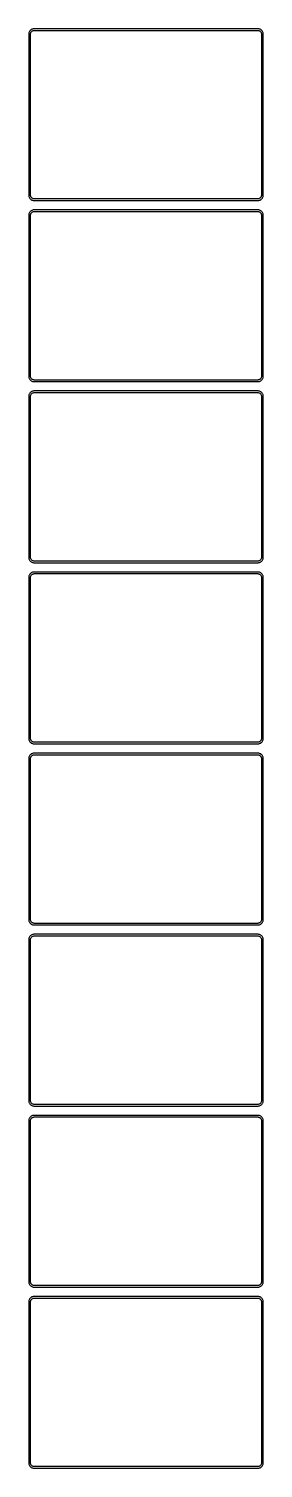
# Model space of a CAD drawing. Header units: metres. Extents: x -112 to 112, y 2528 to 5128.
# Drawn here: x -112 to 112, y 3746 to 5128 of the extents above; entities that cross this region are included whole.
import ezdxf

# ---------------------------------------------------------------- set-up
doc = ezdxf.new("R2010")
doc.units = ezdxf.units.M

msp = doc.modelspace()

# ---------------------------------------------------------------- linework, layer by layer
for p, q in [((-112.461, 5124.13), (-112.5, 5123.5)), ((-112.5, 5123.5), (-112.5, 4968.5)), ((-112.343, 5124.74), (-112.461, 5124.13)), ((-112.149, 5125.34), (-112.343, 5124.74)), ((-111.882, 5125.91), (-112.149, 5125.34)), ((-111.545, 5126.44), (-111.882, 5125.91)), ((-111.145, 5126.92), (-111.545, 5126.44)), ((-110.687, 5127.35), (-111.145, 5126.92)), ((-111, 5123), (-110.968, 5123.5)), ((-111, 4969), (-111, 5123)), ((-110.968, 5123.5), (-110.874, 5123.99)), ((-110.874, 5123.99), (-110.719, 5124.47)), ((-110.719, 5124.47), (-110.505, 5124.93)), ((-110.179, 5127.72), (-110.687, 5127.35)), ((-110.505, 5124.93), (-110.236, 5125.35)), ((-110.236, 5125.35), (-109.916, 5125.74)), ((-109.629, 5128.02), (-110.179, 5127.72)), ((-109.916, 5125.74), (-109.55, 5126.08)), ((-109.045, 5128.26), (-109.629, 5128.02)), ((-109.55, 5126.08), (-109.143, 5126.38)), ((-109.143, 5126.38), (-108.703, 5126.62)), ((-108.437, 5128.41), (-109.045, 5128.26)), ((-108.703, 5126.62), (-108.236, 5126.8)), ((-107.814, 5128.49), (-108.437, 5128.41)), ((-108.236, 5126.8), (-107.75, 5126.93)), ((107.814, 5128.49), (-107.814, 5128.49)), ((-107.75, 5126.93), (-107.251, 5126.99)), ((-107.251, 5126.99), (107.251, 5126.99)), ((107.251, 5126.99), (107.75, 5126.93)), ((107.75, 5126.93), (108.236, 5126.8)), ((108.437, 5128.41), (107.814, 5128.49)), ((108.236, 5126.8), (108.703, 5126.62)), ((109.045, 5128.26), (108.437, 5128.41)), ((108.703, 5126.62), (109.143, 5126.38)), ((109.629, 5128.02), (109.045, 5128.26)), ((109.143, 5126.38), (109.55, 5126.08)), ((109.55, 5126.08), (109.916, 5125.74)), ((110.179, 5127.72), (109.629, 5128.02)), ((109.916, 5125.74), (110.236, 5125.35)), ((110.687, 5127.35), (110.179, 5127.72)), ((110.236, 5125.35), (110.505, 5124.93)), ((110.505, 5124.93), (110.719, 5124.47)), ((111.145, 5126.92), (110.687, 5127.35)), ((110.719, 5124.47), (110.874, 5123.99)), ((110.874, 5123.99), (110.968, 5123.5)), ((110.968, 5123.5), (111, 5123)), ((111, 5123), (111, 4969)), ((111.545, 5126.44), (111.145, 5126.92)), ((111.882, 5125.91), (111.545, 5126.44)), ((112.149, 5125.34), (111.882, 5125.91)), ((112.343, 5124.74), (112.149, 5125.34)), ((112.461, 5124.13), (112.343, 5124.74)), ((112.5, 5123.5), (112.461, 5124.13)), ((112.5, 4968.5), (112.5, 5123.5)), ((-112.5, 4968.5), (-112.461, 4967.87)), ((-112.461, 4967.87), (-112.343, 4967.26)), ((-112.343, 4967.26), (-112.149, 4966.66)), ((-112.149, 4966.66), (-111.882, 4966.09)), ((-111.882, 4966.09), (-111.545, 4965.56)), ((-111.545, 4965.56), (-111.145, 4965.08)), ((-111.145, 4965.08), (-110.687, 4964.65)), ((-110.968, 4968.5), (-111, 4969)), ((-110.874, 4968.01), (-110.968, 4968.5)), ((-110.719, 4967.53), (-110.874, 4968.01)), ((-110.505, 4967.07), (-110.719, 4967.53)), ((-110.236, 4966.65), (-110.505, 4967.07)), ((-109.916, 4966.26), (-110.236, 4966.65)), ((-109.55, 4965.92), (-109.916, 4966.26)), ((-109.143, 4965.62), (-109.55, 4965.92)), ((-108.703, 4965.38), (-109.143, 4965.62)), ((-108.236, 4965.2), (-108.703, 4965.38)), ((-107.75, 4965.07), (-108.236, 4965.2)), ((-107.251, 4965.01), (-107.75, 4965.07)), ((107.251, 4965.01), (-107.251, 4965.01)), ((107.75, 4965.07), (107.251, 4965.01)), ((108.236, 4965.2), (107.75, 4965.07)), ((108.703, 4965.38), (108.236, 4965.2)), ((109.143, 4965.62), (108.703, 4965.38)), ((109.55, 4965.92), (109.143, 4965.62)), ((109.916, 4966.26), (109.55, 4965.92)), ((110.236, 4966.65), (109.916, 4966.26)), ((110.505, 4967.07), (110.236, 4966.65)), ((110.719, 4967.53), (110.505, 4967.07)), ((110.687, 4964.65), (111.145, 4965.08)), ((110.874, 4968.01), (110.719, 4967.53)), ((110.968, 4968.5), (110.874, 4968.01)), ((111, 4969), (110.968, 4968.5)), ((111.145, 4965.08), (111.545, 4965.56)), ((111.545, 4965.56), (111.882, 4966.09)), ((111.882, 4966.09), (112.149, 4966.66)), ((112.149, 4966.66), (112.343, 4967.26)), ((112.343, 4967.26), (112.461, 4967.87)), ((112.461, 4967.87), (112.5, 4968.5)), ((-112.149, 4951.34), (-112.343, 4950.74)), ((-111.882, 4951.91), (-112.149, 4951.34)), ((-111.545, 4952.44), (-111.882, 4951.91)), ((-111.145, 4952.92), (-111.545, 4952.44)), ((-110.687, 4953.35), (-111.145, 4952.92)), ((-110.687, 4964.65), (-110.179, 4964.28)), ((-110.179, 4953.72), (-110.687, 4953.35)), ((-110.505, 4950.93), (-110.236, 4951.35)), ((-110.236, 4951.35), (-109.916, 4951.74)), ((-110.179, 4964.28), (-109.629, 4963.98)), ((-109.629, 4954.02), (-110.179, 4953.72)), ((-109.916, 4951.74), (-109.55, 4952.08)), ((-109.629, 4963.98), (-109.045, 4963.74)), ((-109.045, 4954.26), (-109.629, 4954.02)), ((-109.55, 4952.08), (-109.143, 4952.38)), ((-109.143, 4952.38), (-108.703, 4952.62)), ((-109.045, 4963.74), (-108.437, 4963.59)), ((-108.437, 4954.41), (-109.045, 4954.26)), ((-108.703, 4952.62), (-108.236, 4952.8)), ((-108.437, 4963.59), (-107.814, 4963.51)), ((-107.814, 4954.49), (-108.437, 4954.41)), ((-108.236, 4952.8), (-107.75, 4952.93)), ((-107.814, 4963.51), (107.814, 4963.51)), ((107.814, 4954.49), (-107.814, 4954.49)), ((-107.75, 4952.93), (-107.251, 4952.99)), ((-107.251, 4952.99), (107.251, 4952.99)), ((107.251, 4952.99), (107.75, 4952.93)), ((107.75, 4952.93), (108.236, 4952.8)), ((107.814, 4963.51), (108.437, 4963.59)), ((108.437, 4954.41), (107.814, 4954.49)), ((108.236, 4952.8), (108.703, 4952.62)), ((108.437, 4963.59), (109.045, 4963.74)), ((109.045, 4954.26), (108.437, 4954.41)), ((108.703, 4952.62), (109.143, 4952.38)), ((109.045, 4963.74), (109.629, 4963.98)), ((109.629, 4954.02), (109.045, 4954.26)), ((109.143, 4952.38), (109.55, 4952.08)), ((109.55, 4952.08), (109.916, 4951.74)), ((109.629, 4963.98), (110.179, 4964.28)), ((110.179, 4953.72), (109.629, 4954.02)), ((109.916, 4951.74), (110.236, 4951.35)), ((110.179, 4964.28), (110.687, 4964.65)), ((110.687, 4953.35), (110.179, 4953.72)), ((110.236, 4951.35), (110.505, 4950.93)), ((111.145, 4952.92), (110.687, 4953.35)), ((111.545, 4952.44), (111.145, 4952.92)), ((111.882, 4951.91), (111.545, 4952.44)), ((112.149, 4951.34), (111.882, 4951.91)), ((112.343, 4950.74), (112.149, 4951.34)), ((-112.461, 4950.13), (-112.5, 4949.5)), ((-112.5, 4949.5), (-112.5, 4794.5)), ((-112.343, 4950.74), (-112.461, 4950.13)), ((-111, 4949), (-110.968, 4949.5)), ((-111, 4795), (-111, 4949)), ((-110.968, 4949.5), (-110.874, 4949.99)), ((-110.874, 4949.99), (-110.719, 4950.47)), ((-110.719, 4950.47), (-110.505, 4950.93)), ((110.505, 4950.93), (110.719, 4950.47)), ((110.719, 4950.47), (110.874, 4949.99)), ((110.874, 4949.99), (110.968, 4949.5)), ((110.968, 4949.5), (111, 4949)), ((111, 4949), (111, 4795)), ((112.461, 4950.13), (112.343, 4950.74)), ((112.5, 4949.5), (112.461, 4950.13)), ((112.5, 4794.5), (112.5, 4949.5)), ((-112.5, 4794.5), (-112.461, 4793.87)), ((-112.461, 4793.87), (-112.343, 4793.26)), ((-112.343, 4793.26), (-112.149, 4792.66)), ((-112.149, 4792.66), (-111.882, 4792.09)), ((-111.882, 4792.09), (-111.545, 4791.56)), ((-111.545, 4791.56), (-111.145, 4791.08)), ((-111.145, 4791.08), (-110.687, 4790.65)), ((-110.968, 4794.5), (-111, 4795)), ((-110.874, 4794.01), (-110.968, 4794.5)), ((-110.719, 4793.53), (-110.874, 4794.01)), ((-110.505, 4793.07), (-110.719, 4793.53)), ((-110.687, 4790.65), (-110.179, 4790.28)), ((-110.236, 4792.65), (-110.505, 4793.07)), ((-109.916, 4792.26), (-110.236, 4792.65)), ((-110.179, 4790.28), (-109.629, 4789.98)), ((-109.55, 4791.92), (-109.916, 4792.26)), ((-109.629, 4789.98), (-109.045, 4789.74)), ((-109.143, 4791.62), (-109.55, 4791.92)), ((-108.703, 4791.38), (-109.143, 4791.62)), ((-109.045, 4789.74), (-108.437, 4789.59)), ((-108.236, 4791.2), (-108.703, 4791.38)), ((-108.437, 4789.59), (-107.814, 4789.51)), ((-107.75, 4791.07), (-108.236, 4791.2)), ((-107.814, 4789.51), (107.814, 4789.51)), ((-107.251, 4791.01), (-107.75, 4791.07)), ((107.251, 4791.01), (-107.251, 4791.01)), ((107.75, 4791.07), (107.251, 4791.01)), ((108.236, 4791.2), (107.75, 4791.07)), ((107.814, 4789.51), (108.437, 4789.59)), ((108.703, 4791.38), (108.236, 4791.2)), ((108.437, 4789.59), (109.045, 4789.74)), ((109.143, 4791.62), (108.703, 4791.38)), ((109.045, 4789.74), (109.629, 4789.98)), ((109.55, 4791.92), (109.143, 4791.62)), ((109.916, 4792.26), (109.55, 4791.92)), ((109.629, 4789.98), (110.179, 4790.28)), ((110.236, 4792.65), (109.916, 4792.26)), ((110.179, 4790.28), (110.687, 4790.65)), ((110.505, 4793.07), (110.236, 4792.65)), ((110.719, 4793.53), (110.505, 4793.07)), ((110.687, 4790.65), (111.145, 4791.08)), ((110.874, 4794.01), (110.719, 4793.53)), ((110.968, 4794.5), (110.874, 4794.01)), ((111, 4795), (110.968, 4794.5)), ((111.145, 4791.08), (111.545, 4791.56)), ((111.545, 4791.56), (111.882, 4792.09)), ((111.882, 4792.09), (112.149, 4792.66)), ((112.149, 4792.66), (112.343, 4793.26)), ((112.343, 4793.26), (112.461, 4793.87)), ((112.461, 4793.87), (112.5, 4794.5)), ((-112.461, 4776.13), (-112.5, 4775.5)), ((-112.5, 4775.5), (-112.5, 4620.5)), ((-112.343, 4776.74), (-112.461, 4776.13)), ((-112.149, 4777.34), (-112.343, 4776.74)), ((-111.882, 4777.91), (-112.149, 4777.34)), ((-111.545, 4778.44), (-111.882, 4777.91)), ((-111.145, 4778.92), (-111.545, 4778.44)), ((-110.687, 4779.35), (-111.145, 4778.92)), ((-111, 4775), (-110.968, 4775.5)), ((-111, 4621), (-111, 4775)), ((-110.968, 4775.5), (-110.874, 4775.99)), ((-110.874, 4775.99), (-110.719, 4776.47)), ((-110.719, 4776.47), (-110.505, 4776.93)), ((-110.179, 4779.72), (-110.687, 4779.35)), ((-110.505, 4776.93), (-110.236, 4777.35)), ((-110.236, 4777.35), (-109.916, 4777.74)), ((-109.629, 4780.02), (-110.179, 4779.72)), ((-109.916, 4777.74), (-109.55, 4778.08)), ((-109.045, 4780.26), (-109.629, 4780.02)), ((-109.55, 4778.08), (-109.143, 4778.38)), ((-109.143, 4778.38), (-108.703, 4778.62)), ((-108.437, 4780.41), (-109.045, 4780.26)), ((-108.703, 4778.62), (-108.236, 4778.8)), ((-107.814, 4780.49), (-108.437, 4780.41)), ((-108.236, 4778.8), (-107.75, 4778.93)), ((107.814, 4780.49), (-107.814, 4780.49)), ((-107.75, 4778.93), (-107.251, 4778.99)), ((-107.251, 4778.99), (107.251, 4778.99)), ((107.251, 4778.99), (107.75, 4778.93)), ((107.75, 4778.93), (108.236, 4778.8)), ((108.437, 4780.41), (107.814, 4780.49)), ((108.236, 4778.8), (108.703, 4778.62)), ((109.045, 4780.26), (108.437, 4780.41)), ((108.703, 4778.62), (109.143, 4778.38)), ((109.629, 4780.02), (109.045, 4780.26)), ((109.143, 4778.38), (109.55, 4778.08)), ((109.55, 4778.08), (109.916, 4777.74)), ((110.179, 4779.72), (109.629, 4780.02)), ((109.916, 4777.74), (110.236, 4777.35)), ((110.687, 4779.35), (110.179, 4779.72)), ((110.236, 4777.35), (110.505, 4776.93)), ((110.505, 4776.93), (110.719, 4776.47)), ((111.145, 4778.92), (110.687, 4779.35)), ((110.719, 4776.47), (110.874, 4775.99)), ((110.874, 4775.99), (110.968, 4775.5)), ((110.968, 4775.5), (111, 4775)), ((111, 4775), (111, 4621)), ((111.545, 4778.44), (111.145, 4778.92)), ((111.882, 4777.91), (111.545, 4778.44)), ((112.149, 4777.34), (111.882, 4777.91)), ((112.343, 4776.74), (112.149, 4777.34)), ((112.461, 4776.13), (112.343, 4776.74)), ((112.5, 4775.5), (112.461, 4776.13)), ((112.5, 4620.5), (112.5, 4775.5)), ((-112.5, 4620.5), (-112.461, 4619.87)), ((-112.461, 4619.87), (-112.343, 4619.26)), ((-112.343, 4619.26), (-112.149, 4618.66)), ((-110.968, 4620.5), (-111, 4621)), ((-110.874, 4620.01), (-110.968, 4620.5)), ((-110.719, 4619.53), (-110.874, 4620.01)), ((-110.505, 4619.07), (-110.719, 4619.53)), ((110.719, 4619.53), (110.505, 4619.07)), ((110.874, 4620.01), (110.719, 4619.53)), ((110.968, 4620.5), (110.874, 4620.01)), ((111, 4621), (110.968, 4620.5)), ((112.149, 4618.66), (112.343, 4619.26)), ((112.343, 4619.26), (112.461, 4619.87)), ((112.461, 4619.87), (112.5, 4620.5)), ((-112.149, 4618.66), (-111.882, 4618.09)), ((-111.882, 4618.09), (-111.545, 4617.56)), ((-111.545, 4617.56), (-111.145, 4617.08)), ((-111.145, 4617.08), (-110.687, 4616.65)), ((-110.687, 4605.35), (-111.145, 4604.92)), ((-110.687, 4616.65), (-110.179, 4616.28)), ((-110.179, 4605.72), (-110.687, 4605.35)), ((-110.236, 4618.65), (-110.505, 4619.07)), ((-109.916, 4618.26), (-110.236, 4618.65)), ((-110.179, 4616.28), (-109.629, 4615.98)), ((-109.629, 4606.02), (-110.179, 4605.72)), ((-109.55, 4617.92), (-109.916, 4618.26)), ((-109.629, 4615.98), (-109.045, 4615.74)), ((-109.045, 4606.26), (-109.629, 4606.02)), ((-109.143, 4617.62), (-109.55, 4617.92)), ((-108.703, 4617.38), (-109.143, 4617.62)), ((-109.045, 4615.74), (-108.437, 4615.59)), ((-108.437, 4606.41), (-109.045, 4606.26)), ((-108.236, 4617.2), (-108.703, 4617.38)), ((-108.437, 4615.59), (-107.814, 4615.51)), ((-107.814, 4606.49), (-108.437, 4606.41)), ((-107.75, 4617.07), (-108.236, 4617.2)), ((-107.814, 4615.51), (107.814, 4615.51)), ((107.814, 4606.49), (-107.814, 4606.49)), ((-107.251, 4617.01), (-107.75, 4617.07)), ((107.251, 4617.01), (-107.251, 4617.01)), ((107.75, 4617.07), (107.251, 4617.01)), ((108.236, 4617.2), (107.75, 4617.07)), ((107.814, 4615.51), (108.437, 4615.59)), ((108.437, 4606.41), (107.814, 4606.49)), ((108.703, 4617.38), (108.236, 4617.2)), ((108.437, 4615.59), (109.045, 4615.74)), ((109.045, 4606.26), (108.437, 4606.41)), ((109.143, 4617.62), (108.703, 4617.38)), ((109.045, 4615.74), (109.629, 4615.98)), ((109.629, 4606.02), (109.045, 4606.26)), ((109.55, 4617.92), (109.143, 4617.62)), ((109.916, 4618.26), (109.55, 4617.92)), ((109.629, 4615.98), (110.179, 4616.28)), ((110.179, 4605.72), (109.629, 4606.02)), ((110.236, 4618.65), (109.916, 4618.26)), ((110.179, 4616.28), (110.687, 4616.65)), ((110.687, 4605.35), (110.179, 4605.72)), ((110.505, 4619.07), (110.236, 4618.65)), ((110.687, 4616.65), (111.145, 4617.08)), ((111.145, 4604.92), (110.687, 4605.35)), ((111.145, 4617.08), (111.545, 4617.56)), ((111.545, 4617.56), (111.882, 4618.09)), ((111.882, 4618.09), (112.149, 4618.66)), ((-112.461, 4602.13), (-112.5, 4601.5)), ((-112.5, 4601.5), (-112.5, 4446.5)), ((-112.343, 4602.74), (-112.461, 4602.13)), ((-112.149, 4603.34), (-112.343, 4602.74)), ((-111.882, 4603.91), (-112.149, 4603.34)), ((-111.545, 4604.44), (-111.882, 4603.91)), ((-111.145, 4604.92), (-111.545, 4604.44)), ((-111, 4601), (-110.968, 4601.5)), ((-111, 4447), (-111, 4601)), ((-110.968, 4601.5), (-110.874, 4601.99)), ((-110.874, 4601.99), (-110.719, 4602.47)), ((-110.719, 4602.47), (-110.505, 4602.93)), ((-110.505, 4602.93), (-110.236, 4603.35)), ((-110.236, 4603.35), (-109.916, 4603.74)), ((-109.916, 4603.74), (-109.55, 4604.08)), ((-109.55, 4604.08), (-109.143, 4604.38)), ((-109.143, 4604.38), (-108.703, 4604.62)), ((-108.703, 4604.62), (-108.236, 4604.8)), ((-108.236, 4604.8), (-107.75, 4604.93)), ((-107.75, 4604.93), (-107.251, 4604.99)), ((-107.251, 4604.99), (107.251, 4604.99)), ((107.251, 4604.99), (107.75, 4604.93)), ((107.75, 4604.93), (108.236, 4604.8)), ((108.236, 4604.8), (108.703, 4604.62)), ((108.703, 4604.62), (109.143, 4604.38)), ((109.143, 4604.38), (109.55, 4604.08)), ((109.55, 4604.08), (109.916, 4603.74)), ((109.916, 4603.74), (110.236, 4603.35)), ((110.236, 4603.35), (110.505, 4602.93)), ((110.505, 4602.93), (110.719, 4602.47)), ((110.719, 4602.47), (110.874, 4601.99)), ((110.874, 4601.99), (110.968, 4601.5)), ((110.968, 4601.5), (111, 4601)), ((111, 4601), (111, 4447)), ((111.545, 4604.44), (111.145, 4604.92)), ((111.882, 4603.91), (111.545, 4604.44)), ((112.149, 4603.34), (111.882, 4603.91)), ((112.343, 4602.74), (112.149, 4603.34)), ((112.461, 4602.13), (112.343, 4602.74)), ((112.5, 4601.5), (112.461, 4602.13)), ((112.5, 4446.5), (112.5, 4601.5)), ((-112.5, 4446.5), (-112.461, 4445.87)), ((-112.461, 4445.87), (-112.343, 4445.26)), ((-112.343, 4445.26), (-112.149, 4444.66)), ((-112.149, 4444.66), (-111.882, 4444.09)), ((-111.882, 4444.09), (-111.545, 4443.56)), ((-111.545, 4443.56), (-111.145, 4443.08)), ((-111.145, 4443.08), (-110.687, 4442.65)), ((-110.968, 4446.5), (-111, 4447)), ((-110.874, 4446.01), (-110.968, 4446.5)), ((-110.719, 4445.53), (-110.874, 4446.01)), ((-110.505, 4445.07), (-110.719, 4445.53)), ((-110.687, 4442.65), (-110.179, 4442.28)), ((-110.236, 4444.65), (-110.505, 4445.07)), ((-109.916, 4444.26), (-110.236, 4444.65)), ((-110.179, 4442.28), (-109.629, 4441.98)), ((-109.55, 4443.92), (-109.916, 4444.26)), ((-109.629, 4441.98), (-109.045, 4441.74)), ((-109.143, 4443.62), (-109.55, 4443.92)), ((-108.703, 4443.38), (-109.143, 4443.62)), ((-109.045, 4441.74), (-108.437, 4441.59)), ((-108.236, 4443.2), (-108.703, 4443.38)), ((-108.437, 4441.59), (-107.814, 4441.51)), ((-107.75, 4443.07), (-108.236, 4443.2)), ((-107.814, 4441.51), (107.814, 4441.51)), ((-107.251, 4443.01), (-107.75, 4443.07)), ((107.251, 4443.01), (-107.251, 4443.01)), ((107.75, 4443.07), (107.251, 4443.01)), ((108.236, 4443.2), (107.75, 4443.07)), ((107.814, 4441.51), (108.437, 4441.59)), ((108.703, 4443.38), (108.236, 4443.2)), ((108.437, 4441.59), (109.045, 4441.74)), ((109.143, 4443.62), (108.703, 4443.38)), ((109.045, 4441.74), (109.629, 4441.98)), ((109.55, 4443.92), (109.143, 4443.62)), ((109.916, 4444.26), (109.55, 4443.92)), ((109.629, 4441.98), (110.179, 4442.28)), ((110.236, 4444.65), (109.916, 4444.26)), ((110.179, 4442.28), (110.687, 4442.65)), ((110.505, 4445.07), (110.236, 4444.65)), ((110.719, 4445.53), (110.505, 4445.07)), ((110.687, 4442.65), (111.145, 4443.08)), ((110.874, 4446.01), (110.719, 4445.53)), ((110.968, 4446.5), (110.874, 4446.01)), ((111, 4447), (110.968, 4446.5)), ((111.145, 4443.08), (111.545, 4443.56)), ((111.545, 4443.56), (111.882, 4444.09)), ((111.882, 4444.09), (112.149, 4444.66)), ((112.149, 4444.66), (112.343, 4445.26)), ((112.343, 4445.26), (112.461, 4445.87)), ((112.461, 4445.87), (112.5, 4446.5)), ((-112.461, 4428.13), (-112.5, 4427.5)), ((-112.5, 4427.5), (-112.5, 4272.5)), ((-112.343, 4428.74), (-112.461, 4428.13)), ((-112.149, 4429.34), (-112.343, 4428.74)), ((-111.882, 4429.91), (-112.149, 4429.34)), ((-111.545, 4430.44), (-111.882, 4429.91)), ((-111.145, 4430.92), (-111.545, 4430.44)), ((-110.687, 4431.35), (-111.145, 4430.92)), ((-111, 4427), (-110.968, 4427.5)), ((-111, 4273), (-111, 4427)), ((-110.968, 4427.5), (-110.874, 4427.99)), ((-110.874, 4427.99), (-110.719, 4428.47)), ((-110.719, 4428.47), (-110.505, 4428.93)), ((-110.179, 4431.72), (-110.687, 4431.35)), ((-110.505, 4428.93), (-110.236, 4429.35)), ((-110.236, 4429.35), (-109.916, 4429.74)), ((-109.629, 4432.02), (-110.179, 4431.72)), ((-109.916, 4429.74), (-109.55, 4430.08)), ((-109.045, 4432.26), (-109.629, 4432.02)), ((-109.55, 4430.08), (-109.143, 4430.38)), ((-109.143, 4430.38), (-108.703, 4430.62)), ((-108.437, 4432.41), (-109.045, 4432.26)), ((-108.703, 4430.62), (-108.236, 4430.8)), ((-107.814, 4432.49), (-108.437, 4432.41)), ((-108.236, 4430.8), (-107.75, 4430.93)), ((107.814, 4432.49), (-107.814, 4432.49)), ((-107.75, 4430.93), (-107.251, 4430.99)), ((-107.251, 4430.99), (107.251, 4430.99)), ((107.251, 4430.99), (107.75, 4430.93)), ((107.75, 4430.93), (108.236, 4430.8)), ((108.437, 4432.41), (107.814, 4432.49)), ((108.236, 4430.8), (108.703, 4430.62)), ((109.045, 4432.26), (108.437, 4432.41)), ((108.703, 4430.62), (109.143, 4430.38)), ((109.629, 4432.02), (109.045, 4432.26)), ((109.143, 4430.38), (109.55, 4430.08)), ((109.55, 4430.08), (109.916, 4429.74)), ((110.179, 4431.72), (109.629, 4432.02)), ((109.916, 4429.74), (110.236, 4429.35)), ((110.687, 4431.35), (110.179, 4431.72)), ((110.236, 4429.35), (110.505, 4428.93)), ((110.505, 4428.93), (110.719, 4428.47)), ((111.145, 4430.92), (110.687, 4431.35)), ((110.719, 4428.47), (110.874, 4427.99)), ((110.874, 4427.99), (110.968, 4427.5)), ((110.968, 4427.5), (111, 4427)), ((111, 4427), (111, 4273)), ((111.545, 4430.44), (111.145, 4430.92)), ((111.882, 4429.91), (111.545, 4430.44)), ((112.149, 4429.34), (111.882, 4429.91)), ((112.343, 4428.74), (112.149, 4429.34)), ((112.461, 4428.13), (112.343, 4428.74)), ((112.5, 4427.5), (112.461, 4428.13)), ((112.5, 4272.5), (112.5, 4427.5)), ((-112.5, 4272.5), (-112.461, 4271.87)), ((-112.461, 4271.87), (-112.343, 4271.26)), ((-112.343, 4271.26), (-112.149, 4270.66)), ((-112.149, 4270.66), (-111.882, 4270.09)), ((-111.882, 4270.09), (-111.545, 4269.56)), ((-111.545, 4269.56), (-111.145, 4269.08)), ((-111.145, 4269.08), (-110.687, 4268.65)), ((-110.968, 4272.5), (-111, 4273)), ((-110.874, 4272.01), (-110.968, 4272.5)), ((-110.719, 4271.53), (-110.874, 4272.01)), ((-110.505, 4271.07), (-110.719, 4271.53)), ((-110.687, 4268.65), (-110.179, 4268.28)), ((-110.236, 4270.65), (-110.505, 4271.07)), ((-109.916, 4270.26), (-110.236, 4270.65)), ((-110.179, 4268.28), (-109.629, 4267.98)), ((-109.55, 4269.92), (-109.916, 4270.26)), ((-109.629, 4267.98), (-109.045, 4267.74)), ((-109.143, 4269.62), (-109.55, 4269.92)), ((-108.703, 4269.38), (-109.143, 4269.62)), ((-109.045, 4267.74), (-108.437, 4267.59)), ((-108.236, 4269.2), (-108.703, 4269.38)), ((-108.437, 4267.59), (-107.814, 4267.51)), ((-107.75, 4269.07), (-108.236, 4269.2)), ((-107.814, 4267.51), (107.814, 4267.51)), ((-107.251, 4269.01), (-107.75, 4269.07)), ((107.251, 4269.01), (-107.251, 4269.01)), ((107.75, 4269.07), (107.251, 4269.01)), ((108.236, 4269.2), (107.75, 4269.07)), ((107.814, 4267.51), (108.437, 4267.59)), ((108.703, 4269.38), (108.236, 4269.2)), ((108.437, 4267.59), (109.045, 4267.74)), ((109.143, 4269.62), (108.703, 4269.38)), ((109.045, 4267.74), (109.629, 4267.98)), ((109.55, 4269.92), (109.143, 4269.62)), ((109.916, 4270.26), (109.55, 4269.92)), ((109.629, 4267.98), (110.179, 4268.28)), ((110.236, 4270.65), (109.916, 4270.26)), ((110.179, 4268.28), (110.687, 4268.65)), ((110.505, 4271.07), (110.236, 4270.65)), ((110.719, 4271.53), (110.505, 4271.07)), ((110.687, 4268.65), (111.145, 4269.08)), ((110.874, 4272.01), (110.719, 4271.53)), ((110.968, 4272.5), (110.874, 4272.01)), ((111, 4273), (110.968, 4272.5)), ((111.145, 4269.08), (111.545, 4269.56)), ((111.545, 4269.56), (111.882, 4270.09)), ((111.882, 4270.09), (112.149, 4270.66)), ((112.149, 4270.66), (112.343, 4271.26)), ((112.343, 4271.26), (112.461, 4271.87)), ((112.461, 4271.87), (112.5, 4272.5)), ((-112.461, 4254.13), (-112.5, 4253.5)), ((-112.5, 4253.5), (-112.5, 4098.5)), ((-112.343, 4254.74), (-112.461, 4254.13)), ((-112.149, 4255.34), (-112.343, 4254.74)), ((-111.882, 4255.91), (-112.149, 4255.34)), ((-111.545, 4256.44), (-111.882, 4255.91)), ((-111.145, 4256.92), (-111.545, 4256.44)), ((-110.687, 4257.35), (-111.145, 4256.92)), ((-111, 4253), (-110.968, 4253.5)), ((-111, 4099), (-111, 4253)), ((-110.968, 4253.5), (-110.874, 4253.99)), ((-110.874, 4253.99), (-110.719, 4254.47)), ((-110.719, 4254.47), (-110.505, 4254.93)), ((-110.179, 4257.72), (-110.687, 4257.35)), ((-110.505, 4254.93), (-110.236, 4255.35)), ((-110.236, 4255.35), (-109.916, 4255.74)), ((-109.629, 4258.02), (-110.179, 4257.72)), ((-109.916, 4255.74), (-109.55, 4256.08)), ((-109.045, 4258.26), (-109.629, 4258.02)), ((-109.55, 4256.08), (-109.143, 4256.38)), ((-109.143, 4256.38), (-108.703, 4256.62)), ((-108.437, 4258.41), (-109.045, 4258.26)), ((-108.703, 4256.62), (-108.236, 4256.8)), ((-107.814, 4258.49), (-108.437, 4258.41)), ((-108.236, 4256.8), (-107.75, 4256.93)), ((107.814, 4258.49), (-107.814, 4258.49)), ((-107.75, 4256.93), (-107.251, 4256.99)), ((-107.251, 4256.99), (107.251, 4256.99)), ((107.251, 4256.99), (107.75, 4256.93)), ((107.75, 4256.93), (108.236, 4256.8)), ((108.437, 4258.41), (107.814, 4258.49)), ((108.236, 4256.8), (108.703, 4256.62)), ((109.045, 4258.26), (108.437, 4258.41)), ((108.703, 4256.62), (109.143, 4256.38)), ((109.629, 4258.02), (109.045, 4258.26)), ((109.143, 4256.38), (109.55, 4256.08)), ((109.55, 4256.08), (109.916, 4255.74)), ((110.179, 4257.72), (109.629, 4258.02)), ((109.916, 4255.74), (110.236, 4255.35)), ((110.687, 4257.35), (110.179, 4257.72)), ((110.236, 4255.35), (110.505, 4254.93)), ((110.505, 4254.93), (110.719, 4254.47)), ((111.145, 4256.92), (110.687, 4257.35)), ((110.719, 4254.47), (110.874, 4253.99)), ((110.874, 4253.99), (110.968, 4253.5)), ((110.968, 4253.5), (111, 4253)), ((111, 4253), (111, 4099)), ((111.545, 4256.44), (111.145, 4256.92)), ((111.882, 4255.91), (111.545, 4256.44)), ((112.149, 4255.34), (111.882, 4255.91)), ((112.343, 4254.74), (112.149, 4255.34)), ((112.461, 4254.13), (112.343, 4254.74)), ((112.5, 4253.5), (112.461, 4254.13)), ((112.5, 4098.5), (112.5, 4253.5)), ((-112.5, 4098.5), (-112.461, 4097.87)), ((-112.461, 4097.87), (-112.343, 4097.26)), ((-112.343, 4097.26), (-112.149, 4096.66)), ((-112.149, 4096.66), (-111.882, 4096.09)), ((-111.882, 4096.09), (-111.545, 4095.56)), ((-111.545, 4095.56), (-111.145, 4095.08)), ((-111.145, 4095.08), (-110.687, 4094.65)), ((-110.968, 4098.5), (-111, 4099)), ((-110.874, 4098.01), (-110.968, 4098.5)), ((-110.719, 4097.53), (-110.874, 4098.01)), ((-110.505, 4097.07), (-110.719, 4097.53)), ((-110.687, 4094.65), (-110.179, 4094.28)), ((-110.236, 4096.65), (-110.505, 4097.07)), ((-109.916, 4096.26), (-110.236, 4096.65)), ((-110.179, 4094.28), (-109.629, 4093.98)), ((-109.55, 4095.92), (-109.916, 4096.26)), ((-109.629, 4093.98), (-109.045, 4093.74)), ((-109.143, 4095.62), (-109.55, 4095.92)), ((-108.703, 4095.38), (-109.143, 4095.62)), ((-109.045, 4093.74), (-108.437, 4093.59)), ((-108.236, 4095.2), (-108.703, 4095.38)), ((-107.75, 4095.07), (-108.236, 4095.2)), ((-107.251, 4095.01), (-107.75, 4095.07)), ((107.251, 4095.01), (-107.251, 4095.01)), ((107.75, 4095.07), (107.251, 4095.01)), ((108.236, 4095.2), (107.75, 4095.07)), ((108.703, 4095.38), (108.236, 4095.2)), ((108.437, 4093.59), (109.045, 4093.74)), ((109.143, 4095.62), (108.703, 4095.38)), ((109.045, 4093.74), (109.629, 4093.98)), ((109.55, 4095.92), (109.143, 4095.62)), ((109.916, 4096.26), (109.55, 4095.92)), ((109.629, 4093.98), (110.179, 4094.28)), ((110.236, 4096.65), (109.916, 4096.26)), ((110.179, 4094.28), (110.687, 4094.65)), ((110.505, 4097.07), (110.236, 4096.65)), ((110.719, 4097.53), (110.505, 4097.07)), ((110.687, 4094.65), (111.145, 4095.08)), ((110.874, 4098.01), (110.719, 4097.53)), ((110.968, 4098.5), (110.874, 4098.01)), ((111, 4099), (110.968, 4098.5)), ((111.145, 4095.08), (111.545, 4095.56)), ((111.545, 4095.56), (111.882, 4096.09)), ((111.882, 4096.09), (112.149, 4096.66)), ((112.149, 4096.66), (112.343, 4097.26)), ((112.343, 4097.26), (112.461, 4097.87)), ((112.461, 4097.87), (112.5, 4098.5)), ((-112.461, 4080.13), (-112.5, 4079.5)), ((-112.343, 4080.74), (-112.461, 4080.13)), ((-112.149, 4081.34), (-112.343, 4080.74)), ((-111.882, 4081.91), (-112.149, 4081.34)), ((-111.545, 4082.44), (-111.882, 4081.91)), ((-111.145, 4082.92), (-111.545, 4082.44)), ((-110.687, 4083.35), (-111.145, 4082.92)), ((-110.968, 4079.5), (-110.874, 4079.99)), ((-110.874, 4079.99), (-110.719, 4080.47)), ((-110.719, 4080.47), (-110.505, 4080.93)), ((-110.179, 4083.72), (-110.687, 4083.35)), ((-110.505, 4080.93), (-110.236, 4081.35)), ((-110.236, 4081.35), (-109.916, 4081.74)), ((-109.629, 4084.02), (-110.179, 4083.72)), ((-109.916, 4081.74), (-109.55, 4082.08)), ((-109.045, 4084.26), (-109.629, 4084.02)), ((-109.55, 4082.08), (-109.143, 4082.38)), ((-109.143, 4082.38), (-108.703, 4082.62)), ((-108.437, 4084.41), (-109.045, 4084.26)), ((-108.703, 4082.62), (-108.236, 4082.8)), ((-108.437, 4093.59), (-107.814, 4093.51)), ((-107.814, 4084.49), (-108.437, 4084.41)), ((-108.236, 4082.8), (-107.75, 4082.93)), ((-107.814, 4093.51), (107.814, 4093.51)), ((107.814, 4084.49), (-107.814, 4084.49)), ((-107.75, 4082.93), (-107.251, 4082.99)), ((-107.251, 4082.99), (107.251, 4082.99)), ((107.251, 4082.99), (107.75, 4082.93)), ((107.75, 4082.93), (108.236, 4082.8)), ((107.814, 4093.51), (108.437, 4093.59)), ((108.437, 4084.41), (107.814, 4084.49)), ((108.236, 4082.8), (108.703, 4082.62)), ((109.045, 4084.26), (108.437, 4084.41)), ((108.703, 4082.62), (109.143, 4082.38)), ((109.629, 4084.02), (109.045, 4084.26)), ((109.143, 4082.38), (109.55, 4082.08)), ((109.55, 4082.08), (109.916, 4081.74)), ((110.179, 4083.72), (109.629, 4084.02)), ((109.916, 4081.74), (110.236, 4081.35)), ((110.687, 4083.35), (110.179, 4083.72)), ((110.236, 4081.35), (110.505, 4080.93)), ((110.505, 4080.93), (110.719, 4080.47)), ((111.145, 4082.92), (110.687, 4083.35)), ((110.719, 4080.47), (110.874, 4079.99)), ((110.874, 4079.99), (110.968, 4079.5)), ((111.545, 4082.44), (111.145, 4082.92)), ((111.882, 4081.91), (111.545, 4082.44)), ((112.149, 4081.34), (111.882, 4081.91)), ((112.343, 4080.74), (112.149, 4081.34)), ((112.461, 4080.13), (112.343, 4080.74)), ((112.5, 4079.5), (112.461, 4080.13)), ((-112.5, 4079.5), (-112.5, 3924.5)), ((-111, 4079), (-110.968, 4079.5)), ((-111, 3925), (-111, 4079)), ((110.968, 4079.5), (111, 4079)), ((111, 4079), (111, 3925)), ((112.5, 3924.5), (112.5, 4079.5)), ((-112.5, 3924.5), (-112.461, 3923.87)), ((-112.461, 3923.87), (-112.343, 3923.26)), ((-112.343, 3923.26), (-112.149, 3922.66)), ((-112.149, 3922.66), (-111.882, 3922.09)), ((-111.882, 3922.09), (-111.545, 3921.56)), ((-111.545, 3921.56), (-111.145, 3921.08)), ((-111.145, 3921.08), (-110.687, 3920.65)), ((-110.968, 3924.5), (-111, 3925)), ((-110.874, 3924.01), (-110.968, 3924.5)), ((-110.719, 3923.53), (-110.874, 3924.01)), ((-110.505, 3923.07), (-110.719, 3923.53)), ((-110.687, 3920.65), (-110.179, 3920.28)), ((-110.236, 3922.65), (-110.505, 3923.07)), ((-109.916, 3922.26), (-110.236, 3922.65)), ((-110.179, 3920.28), (-109.629, 3919.98)), ((-109.55, 3921.92), (-109.916, 3922.26)), ((-109.629, 3919.98), (-109.045, 3919.74)), ((-109.143, 3921.62), (-109.55, 3921.92)), ((-108.703, 3921.38), (-109.143, 3921.62)), ((-109.045, 3919.74), (-108.437, 3919.59)), ((-108.236, 3921.2), (-108.703, 3921.38)), ((-108.437, 3919.59), (-107.814, 3919.51)), ((-107.75, 3921.07), (-108.236, 3921.2)), ((-107.814, 3919.51), (107.814, 3919.51)), ((-107.251, 3921.01), (-107.75, 3921.07)), ((107.251, 3921.01), (-107.251, 3921.01)), ((107.75, 3921.07), (107.251, 3921.01)), ((108.236, 3921.2), (107.75, 3921.07)), ((107.814, 3919.51), (108.437, 3919.59)), ((108.703, 3921.38), (108.236, 3921.2)), ((108.437, 3919.59), (109.045, 3919.74)), ((109.143, 3921.62), (108.703, 3921.38)), ((109.045, 3919.74), (109.629, 3919.98)), ((109.55, 3921.92), (109.143, 3921.62)), ((109.916, 3922.26), (109.55, 3921.92)), ((109.629, 3919.98), (110.179, 3920.28)), ((110.236, 3922.65), (109.916, 3922.26)), ((110.179, 3920.28), (110.687, 3920.65)), ((110.505, 3923.07), (110.236, 3922.65)), ((110.719, 3923.53), (110.505, 3923.07)), ((110.687, 3920.65), (111.145, 3921.08)), ((110.874, 3924.01), (110.719, 3923.53)), ((110.968, 3924.5), (110.874, 3924.01)), ((111, 3925), (110.968, 3924.5)), ((111.145, 3921.08), (111.545, 3921.56)), ((111.545, 3921.56), (111.882, 3922.09)), ((111.882, 3922.09), (112.149, 3922.66)), ((112.149, 3922.66), (112.343, 3923.26)), ((112.343, 3923.26), (112.461, 3923.87)), ((112.461, 3923.87), (112.5, 3924.5)), ((-112.461, 3906.13), (-112.5, 3905.5)), ((-112.5, 3905.5), (-112.5, 3750.5)), ((-112.343, 3906.74), (-112.461, 3906.13)), ((-112.149, 3907.34), (-112.343, 3906.74)), ((-111.882, 3907.91), (-112.149, 3907.34)), ((-111.545, 3908.44), (-111.882, 3907.91)), ((-111.145, 3908.92), (-111.545, 3908.44)), ((-110.687, 3909.35), (-111.145, 3908.92)), ((-111, 3905), (-110.968, 3905.5)), ((-111, 3751), (-111, 3905)), ((-110.968, 3905.5), (-110.874, 3905.99)), ((-110.874, 3905.99), (-110.719, 3906.47)), ((-110.719, 3906.47), (-110.505, 3906.93)), ((-110.179, 3909.72), (-110.687, 3909.35)), ((-110.505, 3906.93), (-110.236, 3907.35)), ((-110.236, 3907.35), (-109.916, 3907.74)), ((-109.629, 3910.02), (-110.179, 3909.72)), ((-109.916, 3907.74), (-109.55, 3908.08)), ((-109.045, 3910.26), (-109.629, 3910.02)), ((-109.55, 3908.08), (-109.143, 3908.38)), ((-109.143, 3908.38), (-108.703, 3908.62)), ((-108.437, 3910.41), (-109.045, 3910.26)), ((-108.703, 3908.62), (-108.236, 3908.8)), ((-107.814, 3910.49), (-108.437, 3910.41)), ((-108.236, 3908.8), (-107.75, 3908.93)), ((107.814, 3910.49), (-107.814, 3910.49)), ((-107.75, 3908.93), (-107.251, 3908.99)), ((-107.251, 3908.99), (107.251, 3908.99)), ((107.251, 3908.99), (107.75, 3908.93)), ((107.75, 3908.93), (108.236, 3908.8)), ((108.437, 3910.41), (107.814, 3910.49)), ((108.236, 3908.8), (108.703, 3908.62)), ((109.045, 3910.26), (108.437, 3910.41)), ((108.703, 3908.62), (109.143, 3908.38)), ((109.629, 3910.02), (109.045, 3910.26)), ((109.143, 3908.38), (109.55, 3908.08)), ((109.55, 3908.08), (109.916, 3907.74)), ((110.179, 3909.72), (109.629, 3910.02)), ((109.916, 3907.74), (110.236, 3907.35)), ((110.687, 3909.35), (110.179, 3909.72)), ((110.236, 3907.35), (110.505, 3906.93)), ((110.505, 3906.93), (110.719, 3906.47)), ((111.145, 3908.92), (110.687, 3909.35)), ((110.719, 3906.47), (110.874, 3905.99)), ((110.874, 3905.99), (110.968, 3905.5)), ((110.968, 3905.5), (111, 3905)), ((111, 3905), (111, 3751)), ((111.545, 3908.44), (111.145, 3908.92)), ((111.882, 3907.91), (111.545, 3908.44)), ((112.149, 3907.34), (111.882, 3907.91)), ((112.343, 3906.74), (112.149, 3907.34)), ((112.461, 3906.13), (112.343, 3906.74)), ((112.5, 3905.5), (112.461, 3906.13)), ((112.5, 3750.5), (112.5, 3905.5)), ((-112.5, 3750.5), (-112.461, 3749.87)), ((-112.461, 3749.87), (-112.343, 3749.26)), ((-112.343, 3749.26), (-112.149, 3748.66)), ((-112.149, 3748.66), (-111.882, 3748.09)), ((-111.882, 3748.09), (-111.545, 3747.56)), ((-110.968, 3750.5), (-111, 3751)), ((-110.874, 3750.01), (-110.968, 3750.5)), ((-110.719, 3749.53), (-110.874, 3750.01)), ((-110.505, 3749.07), (-110.719, 3749.53)), ((-110.236, 3748.65), (-110.505, 3749.07)), ((-109.916, 3748.26), (-110.236, 3748.65)), ((-109.55, 3747.92), (-109.916, 3748.26)), ((-109.143, 3747.62), (-109.55, 3747.92)), ((109.55, 3747.92), (109.143, 3747.62)), ((109.916, 3748.26), (109.55, 3747.92)), ((110.236, 3748.65), (109.916, 3748.26)), ((110.505, 3749.07), (110.236, 3748.65)), ((110.719, 3749.53), (110.505, 3749.07)), ((110.874, 3750.01), (110.719, 3749.53)), ((110.968, 3750.5), (110.874, 3750.01)), ((111, 3751), (110.968, 3750.5)), ((111.545, 3747.56), (111.882, 3748.09)), ((111.882, 3748.09), (112.149, 3748.66)), ((112.149, 3748.66), (112.343, 3749.26)), ((112.343, 3749.26), (112.461, 3749.87)), ((112.461, 3749.87), (112.5, 3750.5)), ((-111.545, 3747.56), (-111.145, 3747.08)), ((-111.145, 3747.08), (-110.687, 3746.65)), ((-110.687, 3746.65), (-110.179, 3746.28)), ((-110.179, 3746.28), (-109.629, 3745.98)), ((-109.629, 3745.98), (-109.045, 3745.74)), ((-108.703, 3747.38), (-109.143, 3747.62)), ((-109.045, 3745.74), (-108.437, 3745.59)), ((-108.236, 3747.2), (-108.703, 3747.38)), ((-108.437, 3745.59), (-107.814, 3745.51)), ((-107.75, 3747.07), (-108.236, 3747.2)), ((-107.814, 3745.51), (107.814, 3745.51)), ((-107.251, 3747.01), (-107.75, 3747.07)), ((107.251, 3747.01), (-107.251, 3747.01)), ((107.75, 3747.07), (107.251, 3747.01)), ((108.236, 3747.2), (107.75, 3747.07)), ((107.814, 3745.51), (108.437, 3745.59)), ((108.703, 3747.38), (108.236, 3747.2)), ((108.437, 3745.59), (109.045, 3745.74)), ((109.143, 3747.62), (108.703, 3747.38)), ((109.045, 3745.74), (109.629, 3745.98)), ((109.629, 3745.98), (110.179, 3746.28)), ((110.179, 3746.28), (110.687, 3746.65)), ((110.687, 3746.65), (111.145, 3747.08)), ((111.145, 3747.08), (111.545, 3747.56))]:
    msp.add_line(p, q)

doc.saveas('drawing.dxf')
